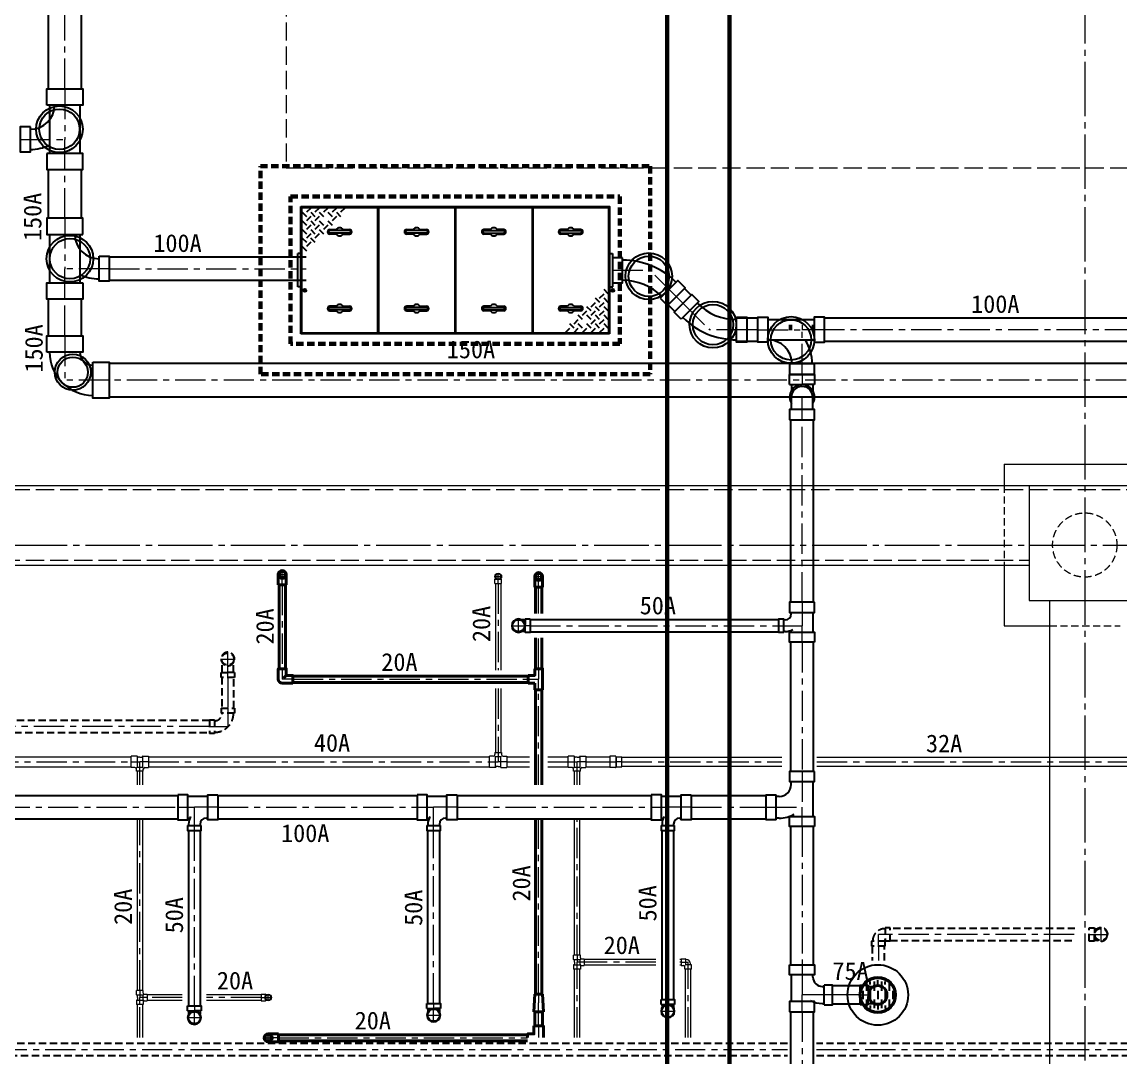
# Model space of a CAD drawing. Units: millimetres at full size. Extents: x -12803 to 120774, y -9413 to 101127.
# Drawn here: x 4946 to 10385, y 24109 to 29239 of the extents above; entities that cross this region are included whole.
import ezdxf
from ezdxf.enums import TextEntityAlignment as Align

# ---------------------------------------------------------------- set-up
doc = ezdxf.new("R2010")
doc.units = ezdxf.units.MM
doc.header["$LTSCALE"] = 30
doc.header["$PDMODE"] = 32
doc.header["$PDSIZE"] = 15
for name, pattern in [('CHAIN1', [8, 5, -1, 1, -1]), ('CHAIN2', [12, 9, -1, 1, -1]), ('DASHED1', [1.8, 1.2, -0.6]), ('DASHED3', [4, 3, -1])]:
    doc.linetypes.add(name, pattern=pattern)
for name, color, linetype, lineweight in [('0-1_1-2', 7, 'Continuous', 15), ('0-8_1-9', 7, 'Continuous', 15), ('0-9_1-1', 7, 'CHAIN2', 15), ('0-F_1-16', 7, 'Continuous', 15), ('1-0_AIHO58-排水寸法・コメント', 1, 'Continuous', 60), ('9-1_配管－汚水１：硬質塩ビ管（ＤＶ）', 2, 'Continuous', 30), ('9-2_配管－給湯１２：ＨＴＬＰ（ＵＸ）', 3, 'Continuous', 20), ('9-3_配管－給水３：ＶＬＰ(ＶＤ)', 7, 'Continuous', 15), ('9-C_配管－排水１：塩ビ製小口径マス（ＶＰ）', 2, 'Continuous', 30)]:
    doc.layers.add(name, color=color, linetype=linetype, lineweight=lineweight)
doc.styles.add('ＭＳ ゴシック', font='')
doc.styles.get('ＭＳ ゴシック').set_extended_font_data('MS Gothic')

# ---------------------------------------------------------------- blocks, each defined once
blk = doc.blocks.new('グループ部品-470')
at = {"layer": '9-C_配管－排水１：塩ビ製小口径マス（ＶＰ）', "color": 1, "linetype": 'DASHED1', "lineweight": 60}
for p, q in [((6126.69, 28523.28), (8056.69, 28523.28)), ((6126.69, 27493.28), (6126.69, 28523.28)), ((7906.69, 28373.28), (7906.69, 27643.28)), ((7906.69, 27643.28), (6276.69, 27643.28))]:
    blk.add_line(p, q, dxfattribs=at)
for points in [[(8056.69, 28523.28), (8056.69, 27493.28), (6126.69, 27493.28)], [(6276.69, 27643.28), (6276.69, 28373.28), (7906.69, 28373.28)]]:
    blk.add_lwpolyline(points, dxfattribs=at)
blk = doc.blocks.new('グループ部品-471')
at = {"layer": '9-C_配管－排水１：塩ビ製小口径マス（ＶＰ）'}
for p, q in [((6326.69, 28018.29), (6326.69, 28323.28)), ((6331.69, 28018.29), (6331.69, 28318.28)), ((6333.6, 28295.42), (6354.55, 28273.83)), ((6376.14, 28316.38), (6354.55, 28295.42)), ((6376.14, 28295.42), (6397.1, 28273.83)), ((6418.06, 28316.38), (6397.1, 28295.42)), ((6418.06, 28295.42), (6439.65, 28273.83)), ((6460.61, 28316.38), (6439.65, 28295.42)), ((6460.61, 28295.42), (6482.2, 28273.83)), ((6503.16, 28316.38), (6482.2, 28295.42)), ((6503.16, 28295.42), (6524.11, 28273.83)), ((6545.71, 28316.38), (6524.11, 28295.42)), ((6711.19, 28318.28), (6711.19, 28018.29)), ((6711.19, 28318.28), (7089.69, 28318.28)), ((7089.69, 28318.28), (7089.69, 28018.29)), ((7093.69, 28318.28), (7093.69, 28018.29)), ((7093.69, 28318.28), (7472.19, 28318.28)), ((7472.19, 28318.28), (7472.19, 28018.29)), ((7476.19, 28318.28), (7476.19, 28018.29)), ((7476.19, 28318.28), (7851.69, 28318.28)), ((7851.69, 28318.28), (7851.69, 28018.29)), ((6333.6, 28252.87), (6354.55, 28231.91)), ((6376.14, 28273.83), (6354.55, 28252.87)), ((6376.14, 28231.91), (6354.55, 28210.32)), ((6376.14, 28252.87), (6397.1, 28231.91)), ((6418.06, 28273.83), (6397.1, 28252.87)), ((6418.06, 28231.91), (6397.1, 28210.32)), ((6418.06, 28252.87), (6439.65, 28231.91)), ((6460.61, 28231.91), (6439.65, 28210.32)), ((6460.61, 28252.87), (6482.2, 28231.91)), ((6503.16, 28273.83), (6482.2, 28252.87)), ((6333.6, 28210.32), (6354.55, 28189.36)), ((6376.14, 28189.36), (6354.55, 28167.77)), ((6376.14, 28210.32), (6397.1, 28189.36)), ((6418.06, 28189.36), (6397.1, 28167.77)), ((6418.06, 28210.32), (6439.65, 28189.36)), ((6470.44, 28209.28), (6502.74, 28209.28)), ((6568.44, 28204.28), (6470.44, 28204.28)), ((6568.44, 28192.28), (6470.44, 28192.28)), ((6502.74, 28187.28), (6470.44, 28187.28)), ((6536.14, 28209.28), (6568.44, 28209.28)), ((6536.14, 28187.28), (6568.44, 28187.28)), ((6851.44, 28209.28), (6883.74, 28209.28)), ((6949.44, 28204.28), (6851.44, 28204.28)), ((6949.44, 28192.28), (6851.44, 28192.28)), ((6883.74, 28187.28), (6851.44, 28187.28)), ((6917.14, 28209.28), (6949.44, 28209.28)), ((6917.14, 28187.28), (6949.44, 28187.28)), ((7266.24, 28209.28), (7233.94, 28209.28)), ((7233.94, 28204.28), (7331.94, 28204.28)), ((7233.94, 28192.28), (7331.94, 28192.28)), ((7266.24, 28187.28), (7233.94, 28187.28)), ((7331.94, 28209.28), (7299.64, 28209.28)), ((7299.64, 28187.28), (7331.94, 28187.28)), ((7647.24, 28209.28), (7614.94, 28209.28)), ((7614.94, 28204.28), (7712.94, 28204.28)), ((7614.94, 28192.28), (7712.94, 28192.28)), ((7647.24, 28187.28), (7614.94, 28187.28)), ((7712.94, 28209.28), (7680.64, 28209.28)), ((7680.64, 28187.28), (7712.94, 28187.28)), ((6333.6, 28167.77), (6354.55, 28146.82)), ((6333.6, 28125.86), (6354.55, 28104.27)), ((6376.14, 28146.82), (6354.55, 28125.86)), ((6375.51, 28168.41), (6397.1, 28146.82)), ((6326.69, 28090.84), (6311.52, 28090.84)), ((6312.48, 27925.72), (6312.48, 28090.84)), ((7855.73, 28090.84), (7870.9, 28090.84)), ((7870.9, 28090.84), (7870.9, 27925.72)), ((6326.69, 27693.28), (6326.69, 28018.29)), ((6331.69, 27698.28), (6331.69, 28018.29)), ((6707.19, 28018.29), (6707.19, 27698.28)), ((6711.19, 28018.29), (6711.19, 27698.28)), ((7089.69, 28018.29), (7089.69, 27698.28)), ((7093.69, 28018.29), (7093.69, 27698.28)), ((7472.19, 28018.29), (7472.19, 27698.28)), ((7476.19, 28018.29), (7476.19, 27698.28)), ((7851.69, 28018.29), (7851.69, 27698.28)), ((7856.69, 28018.29), (7856.69, 27693.28)), ((6327.65, 27925.72), (6312.48, 27925.72)), ((7849.79, 27890.7), (7828.83, 27912.3)), ((7856.69, 27925.72), (7871.86, 27925.72)), ((7765.32, 27827.2), (7786.28, 27848.79)), ((7807.87, 27848.16), (7786.28, 27869.75)), ((7807.24, 27869.75), (7828.83, 27890.7)), ((7807.24, 27827.2), (7828.83, 27848.79)), ((7849.79, 27848.79), (7828.83, 27869.75)), ((6502.74, 27829.28), (6470.44, 27829.28)), ((6568.44, 27824.28), (6470.44, 27824.28)), ((6568.44, 27812.28), (6470.44, 27812.28)), ((6470.44, 27807.28), (6502.74, 27807.28)), ((6536.14, 27829.28), (6568.44, 27829.28)), ((6536.14, 27807.28), (6568.44, 27807.28)), ((6883.74, 27829.28), (6851.44, 27829.28)), ((6949.44, 27824.28), (6851.44, 27824.28)), ((6949.44, 27812.28), (6851.44, 27812.28)), ((6851.44, 27807.28), (6883.74, 27807.28)), ((6917.14, 27829.28), (6949.44, 27829.28)), ((6917.14, 27807.28), (6949.44, 27807.28)), ((7266.24, 27829.28), (7233.94, 27829.28)), ((7233.94, 27824.28), (7331.94, 27824.28)), ((7233.94, 27812.28), (7331.94, 27812.28)), ((7266.24, 27807.28), (7233.94, 27807.28)), ((7299.64, 27829.28), (7331.94, 27829.28)), ((7331.94, 27807.28), (7299.64, 27807.28)), ((7647.24, 27829.28), (7614.94, 27829.28)), ((7614.94, 27824.28), (7712.94, 27824.28)), ((7614.94, 27812.28), (7712.94, 27812.28)), ((7647.24, 27807.28), (7614.94, 27807.28)), ((7680.64, 27829.28), (7712.94, 27829.28)), ((7712.94, 27807.28), (7680.64, 27807.28)), ((7722.77, 27784.65), (7743.73, 27806.24)), ((7765.32, 27806.24), (7743.73, 27827.2)), ((7765.32, 27784.65), (7786.28, 27806.24)), ((7807.24, 27806.24), (7786.28, 27827.2)), ((7807.24, 27784.65), (7828.83, 27806.24)), ((7849.79, 27806.24), (7828.83, 27827.2)), ((7680.22, 27721.14), (7659.27, 27742.74)), ((7680.22, 27742.74), (7701.18, 27763.69)), ((7722.77, 27763.69), (7701.18, 27784.65)), ((7722.77, 27721.14), (7701.18, 27742.74)), ((7765.32, 27763.69), (7743.73, 27784.65)), ((7765.32, 27721.14), (7743.73, 27742.74)), ((7765.32, 27742.74), (7786.28, 27763.69)), ((7807.24, 27763.69), (7786.28, 27784.65)), ((7807.24, 27721.14), (7786.28, 27742.74)), ((7807.24, 27742.74), (7828.83, 27763.69)), ((7849.79, 27763.69), (7828.83, 27784.65)), ((7849.79, 27721.14), (7828.83, 27742.74)), ((7856.69, 27693.28), (6326.69, 27693.28)), ((6331.69, 27698.28), (6707.19, 27698.28)), ((6711.19, 27698.28), (7089.69, 27698.28)), ((7093.69, 27698.28), (7472.19, 27698.28)), ((7476.19, 27698.28), (7851.69, 27698.28)), ((7637.68, 27700.19), (7659.27, 27721.14)), ((7680.22, 27700.19), (7701.18, 27721.14)), ((7722.77, 27700.19), (7743.73, 27721.14)), ((7765.32, 27700.19), (7786.28, 27721.14)), ((7807.24, 27700.19), (7828.83, 27721.14))]:
    blk.add_line(p, q, dxfattribs=at)
for points in [[(6326.69, 28323.28), (7856.69, 28323.28), (7856.69, 28018.29)], [(6331.69, 28318.28), (6707.19, 28318.28), (6707.19, 28018.29)]]:
    blk.add_lwpolyline(points, dxfattribs=at)
for centre, radius, start, end in [((6470.44, 28198.28), 11, 90, 270), ((6470.44, 28198.28), 6, 90, 270), ((6519.44, 28198.28), 20, 33.36701, 146.63299), ((6519.44, 28198.28), 20, 213.36701, 326.63299), ((6568.44, 28198.28), 11, 270, 90), ((6568.44, 28198.28), 6, 270, 90), ((6851.44, 28198.28), 11, 90, 270), ((6851.44, 28198.28), 6, 90, 270), ((6900.44, 28198.28), 20, 33.36701, 146.63299), ((6900.44, 28198.28), 20, 213.36701, 326.63299), ((6949.44, 28198.28), 11, 270, 90), ((6949.44, 28198.28), 6, 270, 90), ((7233.94, 28198.28), 11, 90, 270), ((7233.94, 28198.28), 6, 90, 270), ((7282.94, 28198.28), 20, 33.36701, 146.63299), ((7282.94, 28198.28), 20, 213.36701, 326.63299), ((7331.94, 28198.28), 11, 270, 90), ((7331.94, 28198.28), 6, 270, 90), ((7614.94, 28198.28), 11, 90, 270), ((7614.94, 28198.28), 6, 90, 270), ((7663.94, 28198.28), 20, 33.36701, 146.63299), ((7663.94, 28198.28), 20, 213.36701, 326.63299), ((7712.94, 28198.28), 11, 270, 90), ((7712.94, 28198.28), 6, 270, 90), ((6470.44, 27818.28), 11, 90, 270), ((6470.44, 27818.28), 6, 90, 270), ((6519.44, 27818.28), 20, 33.36701, 146.63299), ((6519.44, 27818.28), 20, 213.36701, 326.63299), ((6568.44, 27818.28), 11, 270, 90), ((6568.44, 27818.28), 6, 270, 90), ((6851.44, 27818.28), 11, 90, 270), ((6851.44, 27818.28), 6, 90, 270), ((6900.44, 27818.28), 20, 33.36701, 146.63299), ((6900.44, 27818.28), 20, 213.36701, 326.63299), ((6949.44, 27818.28), 11, 270, 90), ((6949.44, 27818.28), 6, 270, 90), ((7233.94, 27818.28), 11, 90, 270), ((7233.94, 27818.28), 6, 90, 270), ((7282.94, 27818.28), 20, 33.36701, 146.63299), ((7282.94, 27818.28), 20, 213.36701, 326.63299), ((7331.94, 27818.28), 11, 270, 90), ((7331.94, 27818.28), 6, 270, 90), ((7614.94, 27818.28), 11, 90, 270), ((7614.94, 27818.28), 6, 90, 270), ((7663.94, 27818.28), 20, 33.36701, 146.63299), ((7663.94, 27818.28), 20, 213.36701, 326.63299), ((7712.94, 27818.28), 11, 270, 90), ((7712.94, 27818.28), 6, 270, 90)]:
    blk.add_arc(centre, radius, start, end, dxfattribs=at)
for p in [(6346.45, 27908.28), (7871.86, 27908.28)]:
    blk.add_point(p, dxfattribs=at)
blk.add_blockref('グループ部品-470', (0, 0), dxfattribs=at)
blk = doc.blocks.new('グループ部品-700')
at = {"layer": '1-0_AIHO58-排水寸法・コメント'}
for p, q in [((8141, 23526.26), (8141, 33595.61)), ((8450, 21834.76), (8450, 33595.61))]:
    blk.add_line(p, q, dxfattribs=at)
blk = doc.blocks.new('グループ部品-701')
at = {"layer": '1-0_AIHO58-排水寸法・コメント'}
blk.add_blockref('グループ部品-700', (0, 0), dxfattribs=at)

msp = doc.modelspace()

# ---------------------------------------------------------------- linework, layer by layer
at = {"layer": '0-1_1-2'}
for p, q in [((9810, 27046.26), (10610, 27046.26)), ((9810, 27046.26), (9810, 26941.26)), ((-2085, 26941.26), (29410, 26941.26)), ((9935, 26941.26), (9935, 26371.26)), ((9810, 26546.26), (9810, 26246.26)), ((9935, 26371.26), (10485, 26371.26)), ((10035, 26371.26), (10035, 18871.26)), ((9810, 26246.26), (10035, 26246.26))]:
    msp.add_line(p, q, dxfattribs=at)
at = {"layer": '0-1_1-2', "linetype": 'DASHED1'}
for p, q in [((9810, 26941.26), (9810, 26546.26)), ((10035, 26246.26), (10385, 26246.26))]:
    msp.add_line(p, q, dxfattribs=at)
at = {"layer": '0-1_1-2', "linetype": 'DASHED3'}
msp.add_line((-2065, 26921.26), (29410, 26921.26), dxfattribs=at)
at = {"layer": '0-1_1-2', "linetype": 'DASHED1'}
msp.add_circle((10210, 26646.26), 159.25, dxfattribs=at)
at = {"layer": '0-8_1-9', "linetype": 'DASHED3'}
for p, q in [((6255, 37516.26), (6255, 28516.26)), ((6255, 28516.26), (13225, 28516.26))]:
    msp.add_line(p, q, dxfattribs=at)
at = {"layer": '0-9_1-1'}
for p, q in [((10210, 31201.26), (10210, 12715.3)), ((-5540, 26646.26), (39710, 26646.26))]:
    msp.add_line(p, q, dxfattribs=at)
at = {"layer": '0-F_1-16', "linetype": 'DASHED3'}
msp.add_line((4485, 26571.26), (9935, 26571.26), dxfattribs=at)
at = {"layer": '0-F_1-16'}
msp.add_line((4485, 26546.26), (9935, 26546.26), dxfattribs=at)
at = {"layer": '9-1_配管－汚水１：硬質塩ビ管（ＤＶ）'}
for p, q in [((8748, 27441.12), (8748, 27491.12)), ((8748, 27441.12), (8810, 27441.12)), ((8757, 27441.12), (8757, 27411.29)), ((8872, 27441.12), (8810, 27441.12)), ((8863, 27441.12), (8863, 27411.29)), ((8757, 27317.12), (8757, 27379.12)), ((8863, 27317.12), (8863, 27379.12)), ((8753, 27267.12), (8753, 26362.26)), ((8867, 26362.26), (8867, 27267.12)), ((7438, 26274.76), (7422.61, 26274.76)), ((7438, 26279.76), (7463, 26279.76)), ((7438, 26279.76), (7438, 26252.03)), ((8695, 26276.26), (7463, 26276.26)), ((8720, 26212.76), (8720, 26279.76)), ((8726.18, 26274.79), (8720, 26274.79)), ((8756.1, 26304.71), (8756.1, 26312.26)), ((8863.9, 26312.26), (8863.9, 26214.26)), ((7438, 26217.76), (7422.61, 26217.76)), ((7438, 26212.76), (7438, 26240.5)), ((7463, 26216.26), (8695, 26216.26)), ((8726.29, 26217.59), (8720, 26217.59)), ((8756.1, 26214.26), (8756.1, 26223.91)), ((8753, 26164.26), (8753, 25524.26)), ((8867, 25524.26), (8867, 26164.26)), ((8756.1, 25459.3), (8756.1, 25474.26)), ((8863.9, 25474.26), (8863.9, 25301.26)), ((5718, 25403.26), (4835, 25403.26)), ((5866, 25400.16), (5768, 25400.16)), ((6903, 25403.26), (5916, 25403.26)), ((7051, 25400.16), (6953, 25400.16)), ((8063, 25403.26), (7101, 25403.26)), ((8211, 25400.16), (8113, 25400.16)), ((8632, 25403.26), (8261, 25403.26)), ((8682, 25284.26), (8682, 25408.26)), ((8696.82, 25400.02), (8682, 25400.02)), ((5768, 25292.36), (5777.64, 25292.36)), ((5858.44, 25292.36), (5866, 25292.36)), ((6953, 25292.36), (6962.64, 25292.36)), ((7043.44, 25292.36), (7051, 25292.36)), ((8113, 25292.36), (8122.64, 25292.36)), ((8203.44, 25292.36), (8211, 25292.36)), ((8696.93, 25292.22), (8682, 25292.22)), ((8756.1, 25301.26), (8756.1, 25304.74)), ((4835, 25289.26), (5718, 25289.26)), ((5766.5, 25256.26), (5833.5, 25256.26)), ((5771.33, 25262.55), (5771.33, 25256.26)), ((5828.52, 25262.44), (5828.52, 25256.26)), ((5916, 25289.26), (6903, 25289.26)), ((6951.5, 25256.26), (7018.5, 25256.26)), ((6956.33, 25262.55), (6956.33, 25256.26)), ((7013.52, 25262.44), (7013.52, 25256.26)), ((7101, 25289.26), (8063, 25289.26)), ((8111.5, 25256.26), (8178.5, 25256.26)), ((8116.33, 25262.55), (8116.33, 25256.26)), ((8173.52, 25262.44), (8173.52, 25256.26)), ((8261, 25289.26), (8632, 25289.26)), ((8753, 25251.26), (8753, 24566.26)), ((8867, 24566.26), (8867, 25251.26)), ((5770, 25231.26), (5770, 24361.76)), ((5830, 24361.76), (5830, 25231.26)), ((6955, 25231.26), (6955, 24374.26)), ((7015, 24374.26), (7015, 25231.26)), ((8115, 25231.26), (8115, 24394.26)), ((8175, 24394.26), (8175, 25231.26)), ((8756.1, 24516.26), (8756.1, 24383.26)), ((8863.9, 24504.59), (8863.9, 24516.26)), ((9129.33, 24479.13), (9129.33, 24437.38)), ((9147.89, 24468.89), (9147.89, 24483.53)), ((9166.44, 24482.68), (9166.44, 24437.38)), ((9185, 24468.89), (9185, 24488.89)), ((9203.56, 24482.68), (9203.56, 24437.38)), ((9222.11, 24468.89), (9222.11, 24483.53)), ((9240.67, 24479.13), (9240.67, 24437.38)), ((8910.14, 24458.35), (8920, 24458.35)), ((8920, 24367.76), (8920, 24464.76)), ((9097, 24460.76), (8960, 24460.76)), ((9110.78, 24437.14), (9110.78, 24395.39)), ((9137, 24464.76), (9137, 24423.21)), ((9137, 24458.26), (9160.75, 24458.26)), ((9147.89, 24437.14), (9147.89, 24395.39)), ((9166.44, 24451.26), (9166.44, 24454.99)), ((9185, 24437.14), (9185, 24395.39)), ((9203.56, 24451.26), (9203.56, 24454.99)), ((9222.11, 24437.14), (9222.11, 24395.39)), ((9259.22, 24437.14), (9259.22, 24395.39)), ((6951.5, 24349.26), (6951.5, 24374.26)), ((8111.5, 24369.26), (8111.5, 24394.26)), ((8111.5, 24369.26), (8139.23, 24369.26)), ((8116.5, 24369.26), (8116.5, 24353.87)), ((8178.5, 24369.26), (8150.77, 24369.26)), ((8173.5, 24369.26), (8173.5, 24353.87)), ((8863.9, 24383.26), (8863.9, 24383.71)), ((8910.03, 24373.95), (8920, 24373.95)), ((8960, 24371.76), (9097, 24371.76)), ((9137, 24367.76), (9097, 24367.76)), ((9129.33, 24392.99), (9129.33, 24351.24)), ((9137, 24367.76), (9137, 24409.32)), ((9137, 24374.26), (9160.75, 24374.26)), ((9166.44, 24392.99), (9166.44, 24351.24)), ((9166.44, 24381.26), (9166.44, 24377.53)), ((9203.56, 24392.99), (9203.56, 24351.24)), ((9203.56, 24381.26), (9203.56, 24377.53)), ((9240.67, 24392.99), (9240.67, 24351.24)), ((5766.5, 24336.76), (5766.5, 24361.76)), ((5766.5, 24336.76), (5794.23, 24336.76)), ((5771.5, 24336.76), (5771.5, 24321.37)), ((5833.5, 24336.76), (5805.77, 24336.76)), ((5828.5, 24336.76), (5828.5, 24321.37)), ((6951.5, 24349.26), (6979.23, 24349.26)), ((6956.5, 24349.26), (6956.5, 24333.87)), ((7018.5, 24349.26), (6990.77, 24349.26)), ((7013.5, 24349.26), (7013.5, 24333.87)), ((8753, 24333.26), (8753, 23414.05)), ((8867, 23414.05), (8867, 24333.26)), ((9147.89, 24363.64), (9147.89, 24349)), ((9185, 24363.64), (9185, 24343.64)), ((9222.11, 24363.64), (9222.11, 24349))]:
    msp.add_line(p, q, dxfattribs=at)
at = {"layer": '9-1_配管－汚水１：硬質塩ビ管（ＤＶ）', "color": 7, "linetype": 'CHAIN1', "lineweight": 15}
for p, q in [((8810, 27491.12), (8810, 27441.12)), ((8810, 27267.12), (8810, 27379.12)), ((8810, 26362.26), (8810, 27267.12)), ((8810, 26362.26), (8810, 26246.26)), ((7405, 26210.26), (7405, 26282.26)), ((7369, 26246.26), (7441, 26246.26)), ((7463, 26246.26), (7435, 26246.26)), ((7463, 26246.26), (8695, 26246.26)), ((8695, 26246.26), (8810, 26246.26)), ((8810, 26164.26), (8810, 26246.26)), ((8810, 26164.26), (8810, 25524.26)), ((5965.31, 26045.26), (5965.31, 26117.26)), ((5929.31, 26081.26), (6001.31, 26081.26)), ((5965.31, 25990.26), (5965.31, 26051.26)), ((5965.31, 25990.26), (5965.31, 25837.26)), ((5965.31, 25837.26), (5965.31, 25746.26)), ((5874.31, 25746.26), (910.15, 25746.26)), ((5874.31, 25746.26), (5965.31, 25746.26)), ((8810, 25524.26), (8810, 25346.26)), ((4835, 25346.26), (5718, 25346.26)), ((5718, 25346.26), (5800, 25346.26)), ((5916, 25346.26), (5800, 25346.26)), ((5800, 25231.26), (5800, 25346.26)), ((5916, 25346.26), (6903, 25346.26)), ((6903, 25346.26), (6985, 25346.26)), ((7101, 25346.26), (6985, 25346.26)), ((6985, 25231.26), (6985, 25346.26)), ((7101, 25346.26), (8063, 25346.26)), ((8063, 25346.26), (8145, 25346.26)), ((8261, 25346.26), (8145, 25346.26)), ((8145, 25231.26), (8145, 25346.26)), ((8261, 25346.26), (8632, 25346.26)), ((8632, 25346.26), (8810, 25346.26)), ((8810, 25251.26), (8810, 25346.26)), ((8810, 25251.26), (8810, 24566.26)), ((5800, 24361.76), (5800, 25231.26)), ((6985, 24374.26), (6985, 25231.26)), ((8145, 24394.26), (8145, 25231.26)), ((10290.5, 24680.26), (10290.5, 24752.26)), ((9245.8, 24716.26), (9187.8, 24716.26)), ((9187.8, 24658.26), (9187.8, 24716.26)), ((10158, 24716.26), (9245.8, 24716.26)), ((10232.5, 24716.26), (10260.5, 24716.26)), ((10254.5, 24716.26), (10326.5, 24716.26)), ((9187.8, 24658.26), (9187.8, 24587.17)), ((8810, 24566.26), (8810, 24416.26)), ((6985, 24374.26), (6985, 24346.26)), ((8145, 24394.26), (8145, 24366.26)), ((8145, 24300.26), (8145, 24372.26)), ((8810, 24333.26), (8810, 24416.26)), ((8960, 24416.26), (8810, 24416.26)), ((9097, 24416.26), (8960, 24416.26)), ((9097, 24416.26), (9140.5, 24416.26)), ((5800, 24361.76), (5800, 24333.76)), ((5800, 24267.76), (5800, 24339.76)), ((6949, 24316.26), (7021, 24316.26)), ((6985, 24280.26), (6985, 24352.26)), ((8109, 24336.26), (8181, 24336.26)), ((8810, 24333.26), (8810, 23414.05)), ((5764, 24303.76), (5836, 24303.76)), ((1700.53, 24146.01), (8738, 24146.01)), ((8882, 24146.01), (12638, 24146.01))]:
    msp.add_line(p, q, dxfattribs=at)
at = {"layer": '9-1_配管－汚水１：硬質塩ビ管（ＤＶ）', "linetype": 'DASHED1'}
for p, q in [((5936.81, 26015.26), (5936.81, 26063.66)), ((5993.81, 26015.26), (5993.81, 26063.66)), ((5931.81, 26015.26), (5965.31, 26015.26)), ((5998.81, 26015.26), (5965.31, 26015.26)), ((5998.81, 26015.26), (5998.81, 25990.26)), ((5935.31, 25990.26), (5935.31, 25837.26)), ((5995.31, 25837.26), (5995.31, 25990.26)), ((5931.81, 25837.26), (5931.81, 25812.26)), ((5998.81, 25812.26), (5931.81, 25812.26)), ((5874.31, 25776.26), (903.6, 25776.26)), ((5874.31, 25779.76), (5874.31, 25712.76)), ((912, 25716.26), (5874.31, 25716.26)), ((9220.8, 24749.76), (9220.8, 24682.76)), ((10257.5, 24749.76), (10257.5, 24722.03)), ((10161.44, 24746.26), (9245.8, 24746.26)), ((10257.5, 24744.76), (10272.89, 24744.76)), ((10257.5, 24682.76), (10257.5, 24710.5)), ((9221.3, 24658.26), (9154.3, 24658.26)), ((9157.8, 24658.26), (9157.8, 24587.17)), ((9217.8, 24587.17), (9217.8, 24658.26)), ((9245.8, 24682.76), (9220.8, 24682.76)), ((9245.8, 24686.26), (10161.44, 24686.26)), ((10257.5, 24682.76), (10232.5, 24682.76)), ((10257.5, 24687.76), (10272.89, 24687.76)), ((8738, 24176.01), (1700.53, 24176.01)), ((12638, 24176.01), (8882, 24176.01)), ((1700.53, 24116.01), (8738, 24116.01)), ((8882, 24116.01), (12638, 24116.01))]:
    msp.add_line(p, q, dxfattribs=at)
at = {"layer": '9-1_配管－汚水１：硬質塩ビ管（ＤＶ）'}
for points in [[(8748, 27491.12), (8872, 27491.12), (8872, 27441.12)], [(7463, 26279.76), (7463, 26212.76), (7438, 26212.76)], [(8720, 26212.76), (8695, 26212.76), (8695, 26279.76), (8720, 26279.76)], [(8682, 25284.26), (8632, 25284.26), (8632, 25408.26), (8682, 25408.26)], [(5766.5, 25256.26), (5766.5, 25231.26), (5833.5, 25231.26), (5833.5, 25256.26)], [(6951.5, 25256.26), (6951.5, 25231.26), (7018.5, 25231.26), (7018.5, 25256.26)], [(8111.5, 25256.26), (8111.5, 25231.26), (8178.5, 25231.26), (8178.5, 25256.26)], [(8920, 24367.76), (8960, 24367.76), (8960, 24464.76), (8920, 24464.76)], [(9097, 24367.76), (9097, 24464.76), (9137, 24464.76)], [(6951.5, 24374.26), (7018.5, 24374.26), (7018.5, 24349.26)], [(8111.5, 24394.26), (8178.5, 24394.26), (8178.5, 24369.26)], [(5766.5, 24361.76), (5833.5, 24361.76), (5833.5, 24336.76)]]:
    msp.add_lwpolyline(points, dxfattribs=at)
for points in [[(8748, 27267.12), (8872, 27267.12), (8872, 27317.12), (8748, 27317.12)], [(8872, 26362.26), (8748, 26362.26), (8748, 26312.26), (8872, 26312.26)], [(8872, 26164.26), (8748, 26164.26), (8748, 26214.26), (8872, 26214.26)], [(8872, 25524.26), (8748, 25524.26), (8748, 25474.26), (8872, 25474.26)], [(5718, 25408.26), (5718, 25284.26), (5768, 25284.26), (5768, 25408.26)], [(5916, 25408.26), (5916, 25284.26), (5866, 25284.26), (5866, 25408.26)], [(6903, 25408.26), (6903, 25284.26), (6953, 25284.26), (6953, 25408.26)], [(7101, 25408.26), (7101, 25284.26), (7051, 25284.26), (7051, 25408.26)], [(8063, 25408.26), (8063, 25284.26), (8113, 25284.26), (8113, 25408.26)], [(8261, 25408.26), (8261, 25284.26), (8211, 25284.26), (8211, 25408.26)], [(8872, 25251.26), (8748, 25251.26), (8748, 25301.26), (8872, 25301.26)], [(8748, 24566.26), (8872, 24566.26), (8872, 24516.26), (8748, 24516.26)], [(8748, 24333.26), (8872, 24333.26), (8872, 24383.26), (8748, 24383.26)]]:
    msp.add_lwpolyline(points, close=True, dxfattribs=at)
at = {"layer": '9-1_配管－汚水１：硬質塩ビ管（ＤＶ）', "linetype": 'DASHED1'}
for points in [[(5998.81, 25990.26), (5931.81, 25990.26), (5931.81, 26015.26)], [(5931.81, 25837.26), (5998.81, 25837.26), (5998.81, 25812.26)], [(5874.31, 25779.76), (5899.31, 25779.76), (5899.31, 25712.76), (5874.31, 25712.76)], [(9245.8, 24682.76), (9245.8, 24749.76), (9220.8, 24749.76)], [(10232.5, 24682.76), (10232.5, 24749.76), (10257.5, 24749.76)], [(9221.3, 24658.26), (9221.3, 24683.26), (9154.3, 24683.26), (9154.3, 24658.26)]]:
    msp.add_lwpolyline(points, dxfattribs=at)
at = {"layer": '9-1_配管－汚水１：硬質塩ビ管（ＤＶ）'}
for centre, radius in [((7405, 26246.26), 30), ((9185, 24416.26), 150), ((9185, 24416.26), 90), ((9185, 24416.26), 83.5), ((9185, 24416.26), 44.5), ((8145, 24336.26), 30), ((5800, 24303.76), 30), ((6985, 24316.26), 30)]:
    msp.add_circle(centre, radius, dxfattribs=at)
at = {"layer": '9-1_配管－汚水１：硬質塩ビ管（ＤＶ）', "linetype": 'DASHED1'}
for centre in [(5965.31, 26081.26), (10290.5, 24716.26)]:
    msp.add_circle(centre, 30, dxfattribs=at)
at = {"layer": '9-1_配管－汚水１：硬質塩ビ管（ＤＶ）'}
for centre, radius, start, end in [((8810, 27379.12), 62, 328.74192, 211.25808), ((8810, 27379.12), 53, 0, 180), ((7405, 26246.26), 33.5, 90, 180), ((7405, 26246.26), 33.5, 270, 90), ((8726.18, 26304.71), 29.92, 270, 0), ((7405, 26246.26), 33.5, 180, 270), ((8726.29, 26292.39), 74.8, 270, 300), ((8696.82, 25459.3), 59.28, 270, 0), ((5846.13, 25262.55), 74.8, 150, 180), ((5858.44, 25262.44), 29.92, 90, 180), ((7031.13, 25262.55), 74.8, 150, 180), ((7043.44, 25262.44), 29.92, 90, 180), ((8191.13, 25262.55), 74.8, 150, 180), ((8203.44, 25262.44), 29.92, 90, 180), ((8696.93, 25440.42), 148.2, 270, 300), ((8910.14, 24504.59), 46.24, 180, 270), ((9185, 24416.26), 48.5, 90, 270), ((9185, 24416.26), 48.5, 0, 90), ((8145, 24336.26), 33.5, 0, 180), ((8910.03, 24489.55), 115.6, 240, 270), ((9185, 24416.26), 48.5, 270, 0), ((5800, 24303.76), 33.5, 0, 180), ((6985, 24316.26), 33.5, 0, 180), ((6985, 24316.26), 33.5, 180, 270), ((6985, 24316.26), 33.5, 270, 0), ((8145, 24336.26), 33.5, 180, 270), ((8145, 24336.26), 33.5, 270, 0), ((5800, 24303.76), 33.5, 180, 270), ((5800, 24303.76), 33.5, 270, 0)]:
    msp.add_arc(centre, radius, start, end, dxfattribs=at)
at = {"layer": '9-1_配管－汚水１：硬質塩ビ管（ＤＶ）', "linetype": 'DASHED1'}
for centre, radius, start, end in [((5965.31, 26081.26), 33.5, 90, 180), ((5965.31, 26081.26), 33.5, 0, 90), ((5965.31, 26081.26), 33.5, 180, 0), ((5899.31, 25812.26), 94.5, 270, 0), ((5899.31, 25812.26), 37.5, 270, 0), ((10290.5, 24716.26), 33.5, 90, 270), ((10290.5, 24716.26), 33.5, 0, 90), ((9220.8, 24683.26), 61.5, 90, 180), ((10290.5, 24716.26), 33.5, 270, 0), ((9220.8, 24683.26), 4.5, 90, 180)]:
    msp.add_arc(centre, radius, start, end, dxfattribs=at)
at = {"layer": '9-2_配管－給湯１２：ＨＴＬＰ（ＵＸ）', "color": 7, "linetype": 'CHAIN1', "lineweight": 15}
for p, q in [((7288.68, 26490.19), (7321.32, 26490.19)), ((7305, 26473.87), (7305, 26506.51)), ((7305, 26455.69), (7305, 26490.19)), ((7305, 26455.69), (7305, 26476.59)), ((7305, 26455.69), (7305, 26026.25)), ((7305, 25935.25), (7305, 25617.26)), ((7305, 25617.26), (7305, 25571.26)), ((7305, 25617.26), (7305, 25571.26)), ((938, 25571.26), (5487.24, 25571.26)), ((5487.24, 25571.26), (5530.24, 25571.26)), ((5487.24, 25571.26), (5530.24, 25571.26)), ((5573.24, 25571.26), (5530.24, 25571.26)), ((5530.24, 25525.26), (5530.24, 25571.26)), ((5573.24, 25571.26), (5530.24, 25571.26)), ((5530.24, 25525.26), (5530.24, 25571.26)), ((5573.24, 25571.26), (7262, 25571.26)), ((7262, 25571.26), (7305, 25571.26)), ((7262, 25571.26), (7305, 25571.26)), ((7348, 25571.26), (7305, 25571.26)), ((7348, 25571.26), (7305, 25571.26)), ((7348, 25571.26), (7459.5, 25571.26)), ((7550.5, 25571.26), (7652, 25571.26)), ((7652, 25571.26), (7695, 25571.26)), ((7652, 25571.26), (7695, 25571.26)), ((7738, 25571.26), (7695, 25571.26)), ((7695, 25525.26), (7695, 25571.26)), ((7738, 25571.26), (7695, 25571.26)), ((7695, 25525.26), (7695, 25571.26)), ((7738, 25571.26), (7856.91, 25571.26)), ((7856.91, 25571.26), (7886.66, 25571.26)), ((7856.91, 25571.26), (7886.66, 25571.26)), ((7916.41, 25571.26), (7886.66, 25571.26)), ((7916.41, 25571.26), (7886.66, 25571.26)), ((7916.41, 25571.26), (8709.64, 25571.26)), ((8883.64, 25571.26), (10646.77, 25571.26)), ((5530.24, 25458.26), (5530.24, 25525.26)), ((7695, 25458.26), (7695, 25525.26)), ((5530.24, 24438.76), (5530.24, 25284.26)), ((7695, 24614), (7695, 25284.26)), ((7695, 24614), (7695, 24579)), ((7695, 24614), (7695, 24579)), ((7695, 24544), (7695, 24579)), ((7730, 24579), (7695, 24579)), ((7695, 24544), (7695, 24579)), ((7730, 24579), (7695, 24579)), ((7695, 24206.01), (7695, 24544)), ((8085, 24579), (7730, 24579)), ((8210.5, 24579), (8205, 24579)), ((8210.5, 24579), (8245, 24579)), ((8210.5, 24579), (8245, 24579)), ((8245, 24544.5), (8245, 24579)), ((8245, 24544.5), (8245, 24579)), ((8245, 24206.01), (8245, 24544.5)), ((5530.24, 24438.76), (5530.24, 24403.76)), ((5530.24, 24438.76), (5530.24, 24403.76)), ((5530.24, 24368.76), (5530.24, 24403.76)), ((5565.24, 24403.76), (5530.24, 24403.76)), ((5530.24, 24368.76), (5530.24, 24403.76)), ((5565.24, 24403.76), (5530.24, 24403.76)), ((5530.24, 24206.01), (5530.24, 24368.76)), ((5740, 24403.76), (5565.24, 24403.76)), ((6130.5, 24403.76), (5860, 24403.76)), ((6130.5, 24403.76), (6151.4, 24403.76)), ((6130.5, 24403.76), (6165, 24403.76)), ((6148.68, 24403.76), (6181.32, 24403.76)), ((6165, 24387.44), (6165, 24420.08))]:
    msp.add_line(p, q, dxfattribs=at)
at = {"layer": '9-2_配管－給湯１２：ＨＴＬＰ（ＵＸ）'}
for p, q in [((7288.35, 26455.69), (7288.35, 26476.45)), ((7288.51, 26476.99), (7294.85, 26476.99)), ((7288.93, 26477.36), (7292.12, 26478.82)), ((7291.4, 26455.69), (7291.4, 26026.25)), ((7315.15, 26476.99), (7321.49, 26476.99)), ((7321.07, 26477.36), (7317.88, 26478.82)), ((7318.6, 26026.25), (7318.6, 26455.69)), ((7291.4, 25935.25), (7291.4, 25617.26)), ((7318.6, 25617.26), (7318.6, 25935.25)), ((7288.4, 25617.26), (7288.4, 25607.51)), ((7288.4, 25617.26), (7321.6, 25617.26)), ((7321.6, 25617.26), (7321.6, 25607.51)), ((5487.24, 25595.56), (938, 25595.56)), ((5516.05, 25599.51), (5487.24, 25599.51)), ((5487.24, 25543.01), (5487.24, 25599.51)), ((5516.82, 25597.05), (5516.82, 25547.42)), ((5519.37, 25595.1), (5517.37, 25598.74)), ((5530.24, 25594.06), (5521.12, 25594.06)), ((5530.24, 25594.06), (5539.36, 25594.06)), ((5541.11, 25595.1), (5543.11, 25598.74)), ((5543.66, 25597.05), (5543.66, 25547.42)), ((5544.43, 25599.51), (5573.24, 25599.51)), ((5573.24, 25599.51), (5573.24, 25543.01)), ((7262, 25595.56), (5573.24, 25595.56)), ((7280.4, 25599.51), (7262, 25599.51)), ((7262, 25543.01), (7262, 25599.51)), ((7291.58, 25545.48), (7291.58, 25595.1)), ((7315.14, 25596.56), (7321.3, 25600.27)), ((7318.42, 25545.48), (7318.42, 25595.1)), ((7329.6, 25599.51), (7348, 25599.51)), ((7348, 25599.51), (7348, 25543.01)), ((7459.5, 25595.56), (7348, 25595.56)), ((7652, 25595.56), (7550.5, 25595.56)), ((7680.81, 25599.51), (7652, 25599.51)), ((7652, 25543.01), (7652, 25599.51)), ((7681.58, 25597.05), (7681.58, 25547.42)), ((7684.13, 25595.1), (7682.13, 25598.74)), ((7695, 25594.06), (7685.88, 25594.06)), ((7695, 25594.06), (7704.12, 25594.06)), ((7705.87, 25595.1), (7707.87, 25598.74)), ((7708.42, 25597.05), (7708.42, 25547.42)), ((7709.19, 25599.51), (7738, 25599.51)), ((7738, 25599.51), (7738, 25543.01)), ((7856.91, 25595.56), (7738, 25595.56)), ((7856.91, 25599.26), (7856.91, 25543.26)), ((7886.2, 25599.26), (7856.91, 25599.26)), ((7886.79, 25597.86), (7886.79, 25544.67)), ((7888.2, 25597.28), (7887.51, 25598.5)), ((7888.77, 25595.64), (7888.77, 25546.88)), ((7889.94, 25596.26), (7916.41, 25596.26)), ((7916.41, 25546.26), (7916.41, 25596.26)), ((8709.64, 25592.61), (7916.41, 25592.61)), ((10646.77, 25592.61), (8883.64, 25592.61)), ((938, 25546.96), (5487.24, 25546.96)), ((5505.64, 25543.01), (5487.24, 25543.01)), ((5513.64, 25525.26), (5513.64, 25535.01)), ((5546.84, 25525.26), (5513.64, 25525.26)), ((5520.1, 25545.96), (5513.94, 25542.26)), ((5516.64, 25525.26), (5516.64, 25458.26)), ((5543.84, 25458.26), (5543.84, 25525.26)), ((5546.84, 25525.26), (5546.84, 25535.01)), ((5554.84, 25543.01), (5573.24, 25543.01)), ((5573.24, 25546.96), (7262, 25546.96)), ((7290.81, 25543.01), (7262, 25543.01)), ((7294.13, 25547.43), (7292.13, 25543.79)), ((7305, 25548.46), (7295.88, 25548.46)), ((7305, 25548.46), (7314.12, 25548.46)), ((7315.87, 25547.43), (7317.87, 25543.79)), ((7319.19, 25543.01), (7348, 25543.01)), ((7348, 25546.96), (7459.5, 25546.96)), ((7550.5, 25546.96), (7652, 25546.96)), ((7670.4, 25543.01), (7652, 25543.01)), ((7678.4, 25525.26), (7678.4, 25535.01)), ((7711.6, 25525.26), (7678.4, 25525.26)), ((7684.86, 25545.96), (7678.7, 25542.26)), ((7681.4, 25525.26), (7681.4, 25458.26)), ((7708.6, 25458.26), (7708.6, 25525.26)), ((7711.6, 25525.26), (7711.6, 25535.01)), ((7719.6, 25543.01), (7738, 25543.01)), ((7738, 25546.96), (7856.91, 25546.96)), ((7886.2, 25543.26), (7856.91, 25543.26)), ((7888.2, 25545.25), (7887.51, 25544.02)), ((7889.94, 25546.26), (7916.41, 25546.26)), ((7916.41, 25549.91), (8709.64, 25549.91)), ((8883.64, 25549.91), (10646.77, 25549.91)), ((5516.64, 25284.26), (5516.64, 24438.76)), ((5543.84, 24438.76), (5543.84, 25284.26)), ((7681.4, 25284.26), (7681.4, 24614)), ((7708.6, 24614), (7708.6, 25284.26)), ((7678.4, 24592), (7678.4, 24614)), ((7711.6, 24614), (7678.4, 24614)), ((7682.12, 24590.27), (7678.4, 24592)), ((7678.4, 24592), (7709.97, 24592)), ((7682.7, 24579), (7682.7, 24589.36)), ((7710.68, 24568.1), (7710.68, 24589.9)), ((7711.6, 24599.6), (7711.6, 24614)), ((7715.6, 24595.6), (7730, 24595.6)), ((7730, 24595.6), (7730, 24562.4)), ((8085, 24592.6), (7730, 24592.6)), ((8210.5, 24592.6), (8205, 24592.6)), ((8210.5, 24595.65), (8231.26, 24595.65)), ((8210.5, 24595.65), (8210.5, 24562.35)), ((8231.8, 24595.49), (8231.8, 24567.8)), ((8232.17, 24595.07), (8233.63, 24591.88)), ((8234.54, 24591.3), (8235.8, 24591.3)), ((7682.12, 24567.73), (7678.4, 24566)), ((7678.4, 24566), (7678.4, 24544)), ((7678.4, 24566), (7709.97, 24566)), ((7711.6, 24544), (7678.4, 24544)), ((7681.4, 24544), (7681.4, 24206.01)), ((7682.7, 24579), (7682.7, 24568.64)), ((7708.6, 24206.01), (7708.6, 24544)), ((7711.6, 24558.4), (7711.6, 24544)), ((7715.6, 24562.4), (7730, 24562.4)), ((7730, 24565.4), (8085, 24565.4)), ((8205, 24565.4), (8210.5, 24565.4)), ((8210.5, 24562.35), (8224.35, 24562.35)), ((8228.35, 24544.5), (8228.35, 24558.35)), ((8261.65, 24544.5), (8228.35, 24544.5)), ((8231.4, 24544.5), (8231.4, 24206.01)), ((8261.49, 24565.8), (8233.8, 24565.8)), ((8257.3, 24568.54), (8257.3, 24569.8)), ((8261.07, 24566.17), (8257.88, 24567.63)), ((8258.6, 24206.01), (8258.6, 24544.5)), ((8261.65, 24544.5), (8261.65, 24565.26)), ((5513.64, 24416.76), (5513.64, 24438.76)), ((5546.84, 24438.76), (5513.64, 24438.76)), ((5546.84, 24424.36), (5546.84, 24438.76)), ((5517.36, 24415.03), (5513.64, 24416.76)), ((5513.64, 24416.76), (5545.2, 24416.76)), ((5517.36, 24392.49), (5513.64, 24390.76)), ((5513.64, 24390.76), (5513.64, 24368.76)), ((5513.64, 24390.76), (5545.2, 24390.76)), ((5546.84, 24368.76), (5513.64, 24368.76)), ((5516.64, 24368.76), (5516.64, 24206.01)), ((5517.94, 24403.76), (5517.94, 24414.13)), ((5517.94, 24403.76), (5517.94, 24393.4)), ((5543.84, 24206.01), (5543.84, 24368.76)), ((5545.92, 24392.86), (5545.92, 24414.66)), ((5546.84, 24383.16), (5546.84, 24368.76)), ((5550.84, 24420.36), (5565.24, 24420.36)), ((5550.84, 24387.16), (5565.24, 24387.16)), ((5565.24, 24420.36), (5565.24, 24387.16)), ((5740, 24417.36), (5565.24, 24417.36)), ((5565.24, 24390.16), (5740, 24390.16)), ((6130.5, 24417.36), (5860, 24417.36)), ((5860, 24390.16), (6130.5, 24390.16)), ((6130.5, 24420.41), (6151.26, 24420.41)), ((6151.8, 24420.26), (6151.8, 24413.91)), ((6151.8, 24393.62), (6151.8, 24387.27)), ((6152.17, 24419.83), (6153.63, 24416.65)), ((6152.17, 24387.7), (6153.63, 24390.88))]:
    msp.add_line(p, q, dxfattribs=at)
for points in [[(7288.35, 26455.69), (7321.65, 26455.69), (7321.65, 26476.45)], [(7315.14, 25596.56), (7294.86, 25596.56), (7288.7, 25600.27)], [(5520.1, 25545.96), (5540.37, 25545.96), (5546.54, 25542.26)], [(7684.86, 25545.96), (7705.14, 25545.96), (7711.3, 25542.26)], [(6130.5, 24420.41), (6130.5, 24387.11), (6151.26, 24387.11)]]:
    msp.add_lwpolyline(points, dxfattribs=at)
for centre, radius in [((7305, 26490.19), 16.65), ((7305, 26490.19), 13.6), ((6165, 24403.76), 16.65), ((6165, 24403.76), 13.6)]:
    msp.add_circle(centre, radius, dxfattribs=at)
for centre, radius, start, end in [((7305, 26490.19), 13.9, 90, 180), ((7305, 26490.19), 13.9, 180, 270), ((7305, 26490.19), 13.9, 270, 90), ((7289.35, 26476.45), 1, 114.69156, 180), ((7291.7, 26479.73), 1, 294.69156, 325.47797), ((7318.3, 26479.73), 1, 214.52203, 245.30844), ((7320.65, 26476.45), 1, 0, 65.30844), ((5516.05, 25598.01), 1.5, 28.83097, 90), ((5521.12, 25596.06), 2, 208.83097, 270), ((5539.36, 25596.06), 2, 270, 331.16903), ((5544.43, 25598.01), 1.5, 90, 151.16903), ((7280.4, 25607.51), 8, 270, 0), ((7329.6, 25607.51), 8, 180, 270), ((7680.81, 25598.01), 1.5, 28.83097, 90), ((7685.88, 25596.06), 2, 208.83097, 270), ((7704.12, 25596.06), 2, 270, 331.16903), ((7709.19, 25598.01), 1.5, 90, 151.16903), ((7886.2, 25597.76), 1.5, 29.53878, 90), ((7889.94, 25598.26), 2, 209.53878, 270), ((5505.64, 25535.01), 8, 0, 90), ((5554.84, 25535.01), 8, 90, 180), ((7290.81, 25544.51), 1.5, 270, 331.16903), ((7295.88, 25546.46), 2, 90, 151.16903), ((7314.12, 25546.46), 2, 28.83097, 90), ((7319.19, 25544.51), 1.5, 208.83097, 270), ((7670.4, 25535.01), 8, 0, 90), ((7719.6, 25535.01), 8, 90, 180), ((7886.2, 25544.76), 1.5, 270, 330.46122), ((7889.94, 25544.26), 2, 90, 150.46122), ((7681.7, 24589.36), 1, 0, 65.0561), ((7758.8, 24579), 49.34, 160.33812, 167.23614), ((7715.6, 24599.6), 4, 180, 270), ((8231.26, 24594.65), 1, 24.69156, 90), ((8234.54, 24592.3), 1, 204.69156, 270), ((8235.8, 24569.8), 21.5, 0, 90), ((7681.7, 24568.64), 1, 294.9439, 0), ((7758.8, 24579), 49.34, 192.76386, 199.66188), ((7715.6, 24558.4), 4, 90, 180), ((8224.35, 24558.35), 4, 0, 90), ((8233.8, 24567.8), 2, 180, 270), ((8258.3, 24568.54), 1, 180, 245.30844), ((8260.65, 24565.26), 1, 0, 65.30844), ((5550.84, 24424.36), 4, 180, 270), ((5516.94, 24414.13), 1, 0, 65.0561), ((5516.94, 24393.4), 1, 294.9439, 0), ((5594.03, 24403.76), 49.34, 160.33812, 167.23614), ((5594.03, 24403.76), 49.34, 192.76386, 199.66188), ((5550.84, 24383.16), 4, 90, 180), ((6165, 24403.76), 13.9, 90, 180), ((6165, 24403.76), 13.9, 180, 0), ((6151.26, 24419.41), 1, 24.69156, 90), ((6151.26, 24388.11), 1, 270, 335.30844), ((6154.54, 24417.06), 1, 204.69156, 235.47797), ((6154.54, 24390.46), 1, 124.52203, 155.30844), ((6165, 24403.76), 13.9, 0, 90)]:
    msp.add_arc(centre, radius, start, end, dxfattribs=at)
at = {"layer": '9-3_配管－給水３：ＶＬＰ(ＶＤ)', "color": 5, "lineweight": 40}
for p, q in [((6215.5, 26448.19), (6215.5, 26500.19)), ((6254.5, 26448.19), (6254.5, 26500.19)), ((7485.5, 26490.19), (7485.5, 26438.19)), ((7524.5, 26438.19), (7524.5, 26490.19)), ((6215.5, 26448.19), (6254.5, 26448.19)), ((6219.5, 26448.19), (6219.5, 26032.75)), ((6250.5, 26032.75), (6250.5, 26448.19)), ((7524.5, 26438.19), (7485.5, 26438.19)), ((7489.5, 26438.19), (7489.5, 26306.26)), ((7520.5, 26306.26), (7520.5, 26438.19)), ((7489.5, 26186.26), (7489.5, 26032.75)), ((7520.5, 26032.75), (7520.5, 26186.26)), ((6254.5, 26000.25), (6240.71, 25986.46)), ((7453, 25961.25), (7453, 26000.25)), ((6287, 25961.25), (6235, 25961.25)), ((7453, 25996.25), (6287, 25996.25)), ((6287, 25965.25), (7453, 25965.25)), ((7453, 25961.25), (7485.5, 25961.25)), ((7485.5, 25928.75), (7485.5, 25961.25)), ((7524.5, 25928.75), (7485.5, 25928.75)), ((7489.5, 25928.75), (7489.5, 25458.26)), ((7520.5, 25458.26), (7520.5, 25928.75)), ((7489.5, 25284.26), (7489.5, 24420.03)), ((7520.5, 24420.03), (7520.5, 25284.26)), ((7481.5, 24333.03), (7485.5, 24420.03)), ((7524.5, 24420.03), (7485.5, 24420.03)), ((7528.5, 24333.03), (7524.5, 24420.03)), ((7528.5, 24333.03), (7481.5, 24333.03)), ((7486.1, 24333.03), (7486.1, 24262.76)), ((7523.9, 24262.76), (7523.9, 24333.03)), ((6217, 24223.26), (6165, 24223.26)), ((6217, 24184.26), (6217, 24223.26)), ((7450, 24219.26), (6217, 24219.26)), ((6217, 24184.26), (6165, 24184.26)), ((6217, 24188.26), (7450, 24188.26))]:
    msp.add_line(p, q, dxfattribs=at)
at = {"layer": '9-3_配管－給水３：ＶＬＰ(ＶＤ)', "linetype": 'CHAIN1'}
for p, q in [((6216.4, 26500.19), (6253.6, 26500.19)), ((6235, 26481.59), (6235, 26518.79)), ((7486.4, 26490.19), (7523.6, 26490.19)), ((7505, 26471.59), (7505, 26508.79)), ((6235, 26448.19), (6235, 26484.69)), ((6235, 26448.19), (6235, 26032.75)), ((7505, 26438.19), (7505, 26474.69)), ((7505, 26306.26), (7505, 26438.19)), ((7505, 26032.75), (7505, 26186.26)), ((6235, 26032.75), (6235, 25980.75)), ((7505, 26032.75), (7505, 25980.75)), ((6287, 25980.75), (6235, 25980.75)), ((6287, 25980.75), (7453, 25980.75)), ((7453, 25980.75), (7505, 25980.75)), ((7505, 25928.75), (7505, 25980.75)), ((7505, 25458.26), (7505, 25928.75)), ((7505, 24420.03), (7505, 25284.26)), ((7505, 24420.03), (7505, 24376.53)), ((7505, 24333.03), (7505, 24376.53)), ((7505, 24262.76), (7505, 24333.03)), ((7505, 24262.76), (7505, 24206.01)), ((6146.4, 24203.76), (6183.6, 24203.76)), ((6165, 24185.16), (6165, 24222.36)), ((6217, 24203.76), (6180.5, 24203.76)), ((6217, 24203.76), (7450, 24203.76))]:
    msp.add_line(p, q, dxfattribs=at)
at = {"layer": '9-3_配管－給水３：ＶＬＰ(ＶＤ)', "color": 5, "lineweight": 40}
for points in [[(6215.5, 25980.75), (6215.5, 26032.75), (6254.5, 26032.75), (6254.5, 26002.2)], [(6256.45, 26000.25), (6287, 26000.25), (6287, 25961.25)], [(7453, 26000.25), (7485.5, 26000.25), (7485.5, 26032.75)], [(7524.5, 25928.75), (7524.5, 26032.75), (7485.5, 26032.75)], [(7450, 24206.01), (7450, 24223.26), (7481.5, 24223.26), (7481.5, 24262.76)], [(7528.5, 24206.01), (7528.5, 24262.76), (7481.5, 24262.76)]]:
    msp.add_lwpolyline(points, dxfattribs=at)
for centre, radius in [((6235, 26500.19), 19.5), ((6235, 26500.19), 15.5), ((7505, 26490.19), 19.5), ((7505, 26490.19), 15.5), ((6165, 24203.76), 19.5), ((6165, 24203.76), 15.5)]:
    msp.add_circle(centre, radius, dxfattribs=at)
for centre, radius, start, end in [((7505, 26490.19), 19.5, 0, 180), ((6256.45, 26002.2), 1.95, 180, 270), ((6235, 25980.75), 19.5, 180, 270)]:
    msp.add_arc(centre, radius, start, end, dxfattribs=at)
at = {"layer": '9-C_配管－排水１：塩ビ製小口径マス（ＶＰ）'}
for p, q in [((5075.01, 31634.06), (5075.01, 28906.94)), ((5240.01, 28906.94), (5240.01, 31634.06)), ((5082.51, 28826.94), (5082.51, 28586.94)), ((5232.51, 28826.94), (5232.51, 28586.94)), ((5075.01, 28506.94), (5075.01, 28265.43)), ((5240.01, 28265.43), (5240.01, 28506.94)), ((5082.51, 28185.43), (5082.51, 27945.43)), ((5232.51, 28185.43), (5232.51, 27945.43)), ((6353.67, 28072.43), (5377.51, 28072.43)), ((5377.51, 27958.43), (6353.67, 27958.43)), ((8260.18, 27884.61), (8227.02, 27917.77)), ((5075.01, 27865.43), (5075.01, 27682.87)), ((5240.01, 27682.87), (5240.01, 27865.43)), ((8146.41, 27837.16), (8179.57, 27804)), ((8590.12, 27770.49), (8481.26, 27770.49)), ((8640.12, 27763.49), (8870.12, 27763.49)), ((10939.8, 27770.49), (8920.12, 27770.49)), ((8481.26, 27656.49), (8590.12, 27656.49)), ((8640.12, 27663.49), (8870.12, 27663.49)), ((8920.12, 27656.49), (10939.8, 27656.49)), ((11051.79, 27545.37), (5377.51, 27545.37)), ((5377.51, 27380.37), (19535, 27380.37))]:
    msp.add_line(p, q, dxfattribs=at)
at = {"layer": '9-C_配管－排水１：塩ビ製小口径マス（ＶＰ）', "color": 7, "linetype": 'CHAIN1', "lineweight": 15}
for p, q in [((5157.51, 28906.94), (5157.51, 31634.06)), ((5157.51, 28906.94), (5157.51, 28656.94)), ((4937.51, 28656.94), (5157.51, 28656.94)), ((5157.51, 28506.94), (5157.51, 28656.94)), ((5157.51, 28265.43), (5157.51, 28506.94)), ((5157.51, 28265.43), (5157.51, 28015.43)), ((5157.51, 27865.43), (5157.51, 28015.43)), ((5377.51, 28015.43), (5157.51, 28015.43)), ((5377.51, 28015.43), (6353.67, 28015.43)), ((7870.9, 28008.28), (8055.9, 28008.28)), ((8186.71, 27877.47), (8055.9, 28008.28)), ((5157.51, 27682.87), (5157.51, 27865.43)), ((8219.88, 27844.3), (8186.71, 27877.47)), ((8219.88, 27844.3), (8350.69, 27713.49)), ((8535.69, 27713.49), (8350.69, 27713.49)), ((8590.12, 27713.49), (8481.26, 27713.49)), ((8590.12, 27713.49), (8810.12, 27713.49)), ((8810.12, 27736.74), (8810.12, 27711.74)), ((8920.12, 27713.49), (8810.12, 27713.49)), ((8810.12, 27493.49), (8810.12, 27713.49)), ((10939.8, 27713.49), (8920.12, 27713.49)), ((5157.51, 27682.87), (5157.51, 27462.87)), ((5377.51, 27462.87), (5157.51, 27462.87)), ((19535, 27462.87), (5377.51, 27462.87))]:
    msp.add_line(p, q, dxfattribs=at)
at = {"layer": '9-C_配管－排水１：塩ビ製小口径マス（ＶＰ）', "color": 134, "lineweight": 50}
for p, q in [((8753.12, 27736.74), (8753.12, 27711.74)), ((8867.12, 27711.74), (8867.12, 27736.74))]:
    msp.add_line(p, q, dxfattribs=at)
at = {"layer": '9-C_配管－排水１：塩ビ製小口径マス（ＶＰ）'}
for points in [[(5068.51, 28826.94), (5068.51, 28906.94), (5246.51, 28906.94), (5246.51, 28826.94)], [(4987.51, 28718.94), (4937.51, 28718.94), (4937.51, 28594.94), (4987.51, 28594.94)], [(5068.51, 28586.94), (5068.51, 28506.94), (5246.51, 28506.94), (5246.51, 28586.94)], [(5246.51, 28185.43), (5246.51, 28265.43), (5068.51, 28265.43), (5068.51, 28185.43)], [(5327.51, 28077.43), (5377.51, 28077.43), (5377.51, 27953.43), (5327.51, 27953.43)], [(7920.9, 28070.28), (7870.9, 28070.28), (7870.9, 27946.28), (7920.9, 27946.28)], [(8107.52, 27868.98), (8142.87, 27833.63), (8230.55, 27921.31), (8195.2, 27956.66)], [(5246.51, 27945.43), (5246.51, 27865.43), (5068.51, 27865.43), (5068.51, 27945.43)], [(8211.39, 27765.11), (8176.04, 27800.46), (8263.72, 27888.14), (8299.07, 27852.79)], [(8485.69, 27775.49), (8535.69, 27775.49), (8535.69, 27651.49), (8485.69, 27651.49)], [(8640.12, 27651.49), (8590.12, 27651.49), (8590.12, 27775.49), (8640.12, 27775.49)], [(8870.12, 27651.49), (8920.12, 27651.49), (8920.12, 27775.49), (8870.12, 27775.49)], [(5068.51, 27602.87), (5068.51, 27682.87), (5246.51, 27682.87), (5246.51, 27602.87)], [(5297.51, 27551.87), (5377.51, 27551.87), (5377.51, 27373.87), (5297.51, 27373.87)], [(8748.12, 27543.49), (8748.12, 27493.49), (8872.12, 27493.49), (8872.12, 27543.49)]]:
    msp.add_lwpolyline(points, close=True, dxfattribs=at)
for centre, radius in [((5131.51, 28706.94), 115.5), ((5131.51, 28706.94), 100), ((5183.51, 28065.43), 115.5), ((5183.51, 28065.43), 100), ((8050.72, 27978.1), 115.5), ((8050.72, 27978.1), 100), ((8368.37, 27738.49), 115.5), ((8368.37, 27738.49), 100), ((8755.12, 27662.99), 115.5), ((8755.12, 27662.99), 100), ((5197.51, 27502.87), 89), ((5197.51, 27502.87), 75)]:
    msp.add_circle(centre, radius, dxfattribs=at)
for centre, radius, start, end in [((4987.51, 28826.94), 120, 270, 0), ((4987.51, 28826.94), 220, 270, 295.583), ((5327.51, 28185.43), 120, 180, 270), ((7920.9, 27682.36), 375.92, 45, 90), ((5327.51, 28185.43), 220, 244.417, 270), ((7920.9, 27682.36), 275.92, 45, 90), ((8485.69, 28039.41), 275.92, 225, 270), ((8485.69, 28039.41), 375.92, 225, 270), ((8640.12, 27543.49), 120, 0, 90), ((8640.12, 27543.49), 220, 0, 33.05573), ((5297.51, 27602.87), 215, 180, 270), ((5297.51, 27602.87), 65, 180, 270)]:
    msp.add_arc(centre, radius, start, end, dxfattribs=at)

# ---------------------------------------------------------------- block references
at = {"layer": '9-1_配管－汚水１：硬質塩ビ管（ＤＶ）'}
msp.add_blockref('グループ部品-701', (0, 0), dxfattribs=at)
at = {"layer": '9-C_配管－排水１：塩ビ製小口径マス（ＶＰ）'}
msp.add_blockref('グループ部品-471', (0, 0), dxfattribs=at)

# ---------------------------------------------------------------- texts
at = {"layer": '9-1_配管－汚水１：硬質塩ビ管（ＤＶ）', "color": 7, "style": 'ＭＳ ゴシック'}
for s, p in [('50A', (8005.67, 26276.26)), ('100A', (6229.22, 25147.85)), ('75A', (8960, 24464.76))]:
    msp.add_text(s, height=87.98, dxfattribs=at).set_placement(p, align=Align.BOTTOM_LEFT)
for p in [(6955, 24758.56), (8115, 24780.74), (5770, 24721.6)]:
    msp.add_text('50A', height=87.98, rotation=90, dxfattribs=at).set_placement(p, align=Align.BOTTOM_LEFT)
at = {"layer": '9-2_配管－給湯１２：ＨＴＬＰ（ＵＸ）', "color": 7, "style": 'ＭＳ ゴシック'}
for p in [(7291.4, 26165.43), (5516.64, 24763.49)]:
    msp.add_text('20A', height=87.98, rotation=90, dxfattribs=at).set_placement(p, align=Align.BOTTOM_LEFT)
for s, p in [('40A', (6391.83, 25595.56)), ('32A', (9423.62, 25592.61)), ('20A', (7827.03, 24592.6)), ('20A', (5911.38, 24417.36))]:
    msp.add_text(s, height=87.98, dxfattribs=at).set_placement(p, align=Align.BOTTOM_LEFT)
at = {"layer": '9-3_配管－給水３：ＶＬＰ(ＶＤ)', "style": 'ＭＳ ゴシック'}
for p in [(6219.5, 26153.11), (7489.5, 24879.29)]:
    msp.add_text('20A', height=87.98, rotation=90, dxfattribs=at).set_placement(p, align=Align.BOTTOM_LEFT)
for p in [(6725.69, 25996.25), (6593.87, 24219.26)]:
    msp.add_text('20A', height=87.98, dxfattribs=at).set_placement(p, align=Align.BOTTOM_LEFT)
at = {"layer": '9-C_配管－排水１：塩ビ製小口径マス（ＶＰ）', "color": 7, "style": 'ＭＳ ゴシック'}
for p in [(5068.51, 28152.9), (5075.01, 27500.85)]:
    msp.add_text('150A', height=87.98, rotation=90, dxfattribs=at).set_placement(p, align=Align.BOTTOM_LEFT)
for s, p in [('100A', (5596.62, 28072.43)), ('100A', (9647.22, 27770.49)), ('150A', (7050.26, 27545.37))]:
    msp.add_text(s, height=87.98, dxfattribs=at).set_placement(p, align=Align.BOTTOM_LEFT)

doc.saveas('drawing.dxf')
